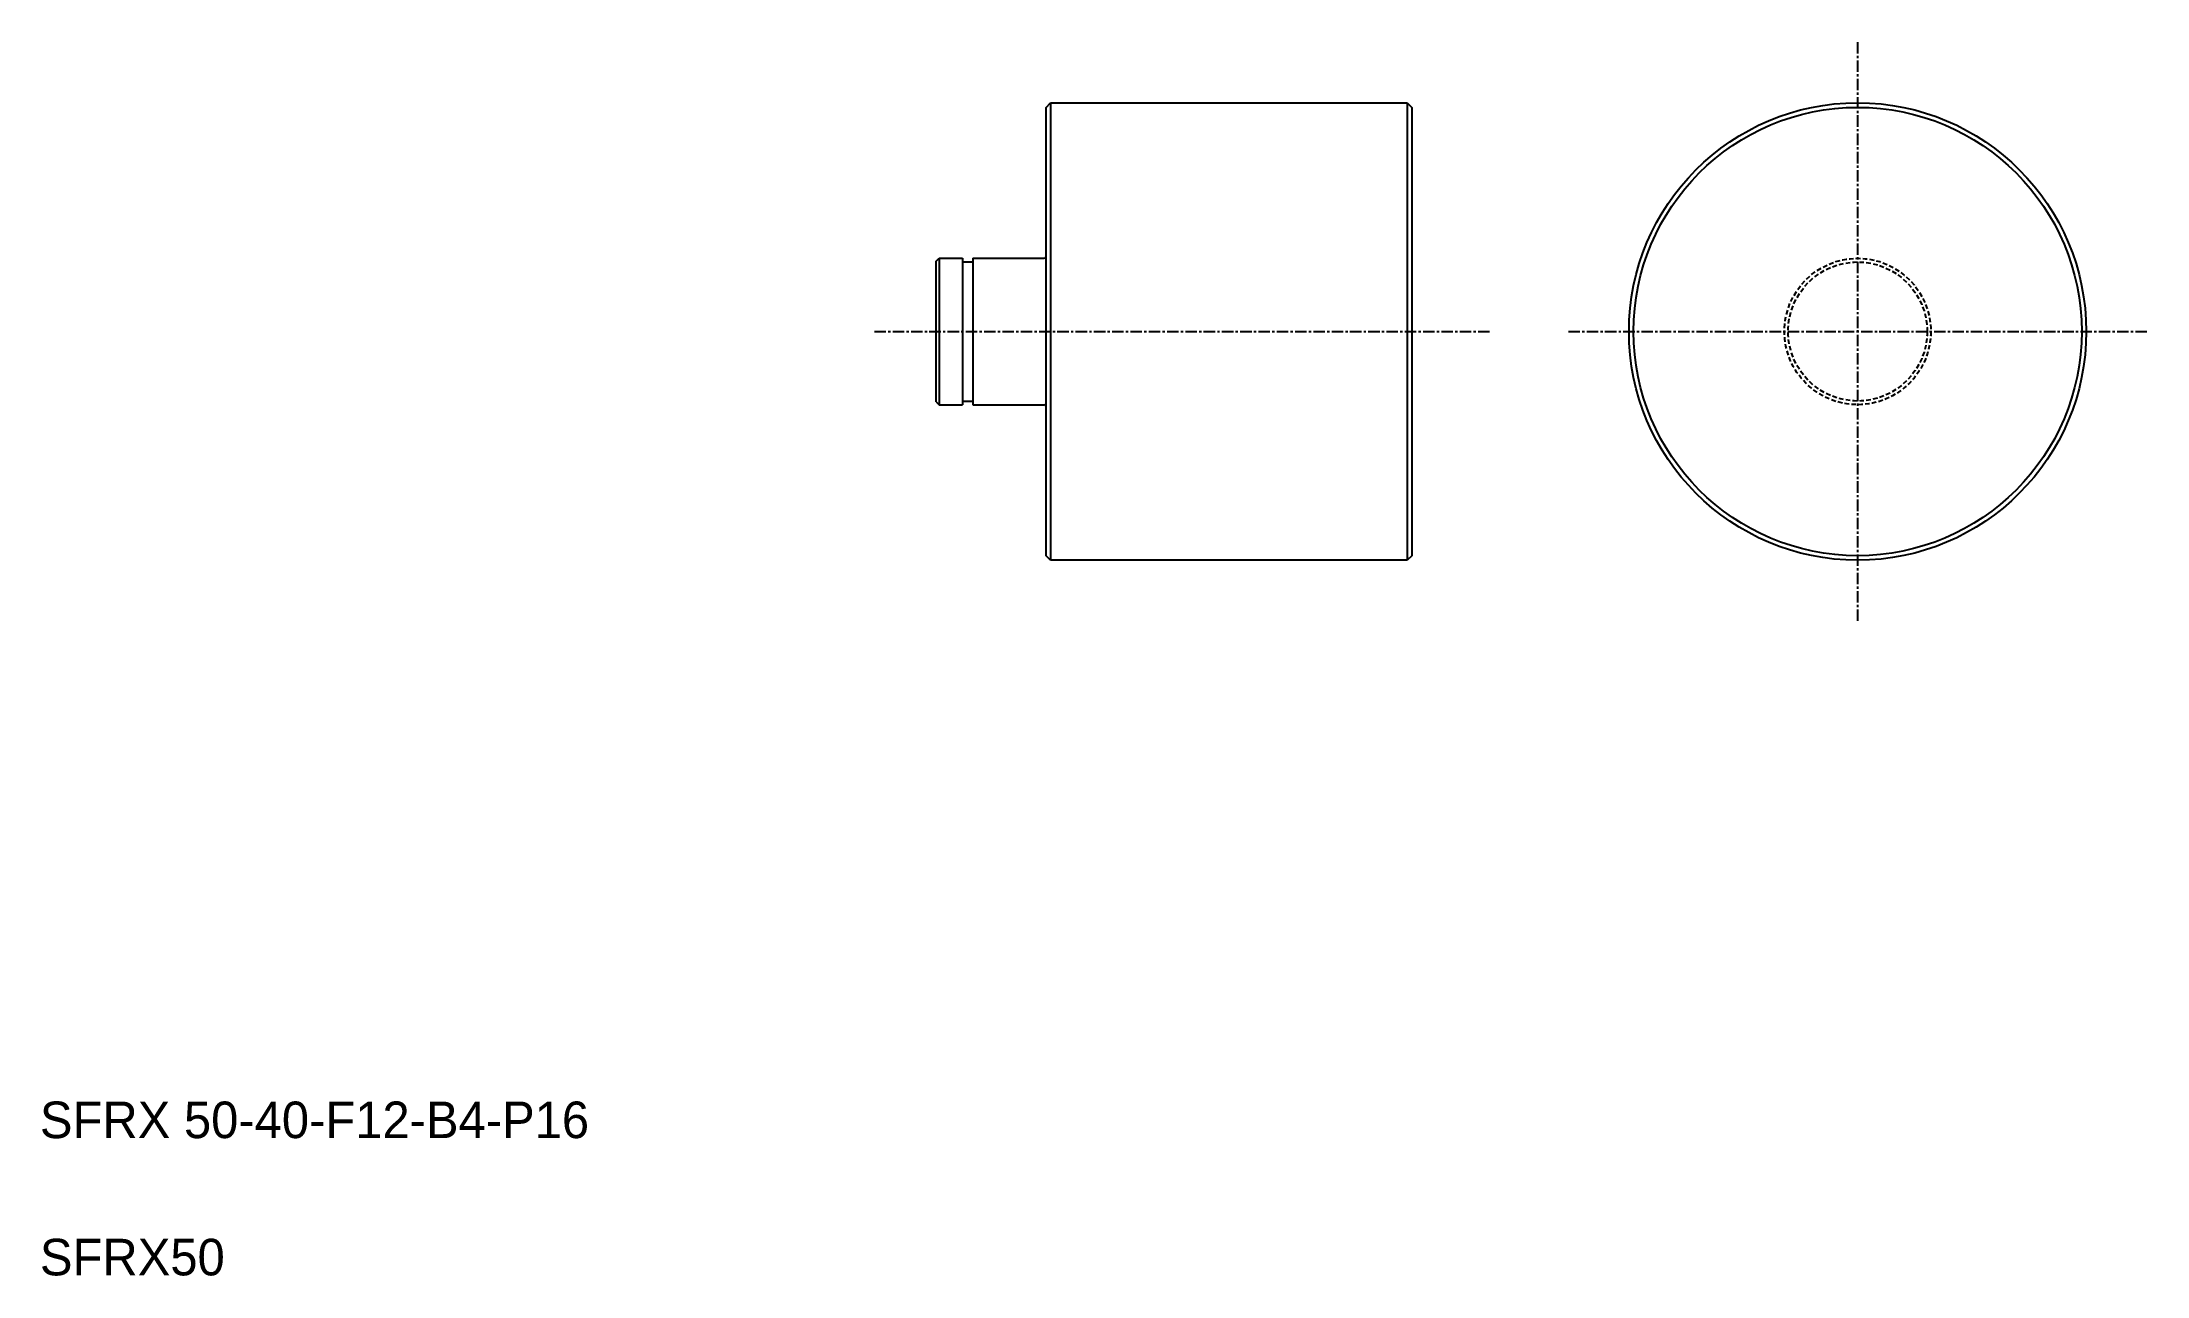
# Model space of a CAD drawing. Extents: x 71 to 301, y 71 to 206.
import ezdxf

# ---------------------------------------------------------------- set-up
doc = ezdxf.new("R2010")
doc.units = 0
doc.linetypes.add('CENTER', pattern=[2, 1.25, -0.25, 0.25, -0.25])
doc.linetypes.add('DASHED', pattern=[0.75, 0.5, -0.25])
doc.layers.get('0').update_dxf_attribs({"linetype": 'CONTINUOUS'})
doc.layers.add('CENTER', color=1, linetype='CENTER')

msp = doc.modelspace()

# ---------------------------------------------------------------- linework, layer by layer
at = {"color": 7, "linetype": 'CONTINUOUS'}
for p, q in [((180.34, 198.58), (180.84, 199.08)), ((180.34, 149.58), (180.34, 198.58)), ((180.84, 199.08), (219.84, 199.08)), ((180.84, 199.08), (180.84, 149.08)), ((219.84, 199.08), (219.84, 149.08)), ((219.84, 199.08), (220.34, 198.58)), ((220.34, 198.58), (220.34, 149.58)), ((180.84, 186.58), (180.84, 186.58)), ((168.34, 181.78), (168.64, 182.08)), ((168.64, 182.08), (168.64, 166.08)), ((168.64, 182.08), (171.19, 182.08)), ((171.19, 182.08), (171.19, 166.08)), ((172.34, 182.08), (180.14, 182.08)), ((172.34, 182.08), (172.34, 166.08)), ((168.34, 166.38), (168.34, 181.78)), ((171.19, 181.68), (172.34, 181.68)), ((180.84, 174.08), (180.84, 174.08)), ((168.34, 166.38), (168.64, 166.08)), ((168.64, 166.08), (171.19, 166.08)), ((171.19, 166.48), (172.34, 166.48)), ((172.34, 166.08), (180.14, 166.08)), ((180.84, 149.08), (180.34, 149.58)), ((219.84, 149.08), (180.84, 149.08)), ((220.34, 149.58), (219.84, 149.08))]:
    msp.add_line(p, q, dxfattribs=at)
for radius in [25, 24.5]:
    msp.add_circle((269.08, 174.08), radius, dxfattribs=at)
at = {"color": 3, "linetype": 'DASHED'}
for radius in [8, 7.6]:
    msp.add_circle((269.08, 174.08), radius, dxfattribs=at)
at = {"color": 7, "linetype": 'CONTINUOUS'}
for centre, start, end in [((180.14, 182.28), 270, 0), ((180.14, 165.88), 0, 90)]:
    msp.add_arc(centre, 0.2, start, end, dxfattribs=at)
at = {"layer": 'CENTER', "color": 1, "linetype": 'CENTER'}
for p, q in [((269.08, 205.71), (269.08, 142.45)), ((161.57, 174.08), (228.9, 174.08)), ((237.45, 174.08), (300.71, 174.08))]:
    msp.add_line(p, q, dxfattribs=at)

# ---------------------------------------------------------------- texts
at = {"color": 7, "linetype": 'CONTINUOUS'}
for s, p in [('SFRX 50-40-F12-B4-P16', (70.32, 85.92)), ('SFRX50', (70.32, 70.92))]:
    msp.add_text(s, height=4, dxfattribs=at).set_placement(p)

doc.saveas('drawing.dxf')
